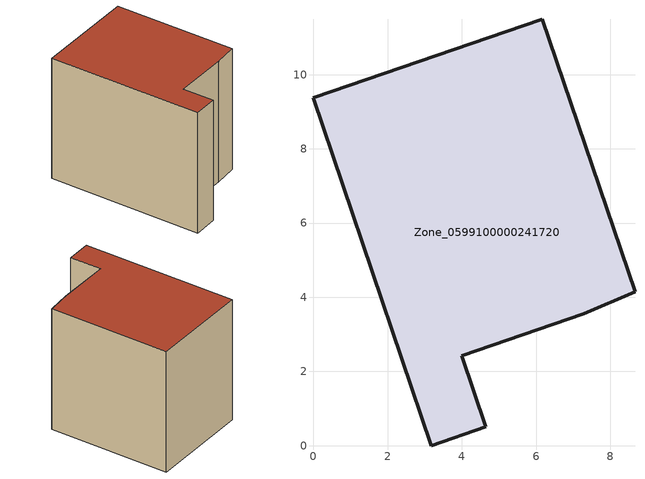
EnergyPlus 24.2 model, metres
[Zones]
Zone_0599100000241720
 floor ground (C_G): 6.17,11.49 8.66,4.14 7.29,3.55 3.99,2.42 4.65,0.51 3.17,0 0,9.38 z0
 wall outside (C_F): 3.17,0 4.65,0.51 3.99,2.42 7.29,3.55 8.66,4.14 6.17,11.49 0,9.38 3.17,0 z0:8
 roof outside (C_R): 8.66,4.14 6.17,11.49 0,9.38 3.17,0 4.65,0.51 3.99,2.42 7.29,3.55 z8
[BUILDING]
Pand.0599100000241720: North Axis=0; Terrain=City; Loads Convergence Tolerance Value=0.04; Temperature Convergence Tolerance Value=0.4; Solar Distribution=FullExterior; Maximum Number of Warmup Days=25; Minimum Number of Warmup Days=1
[Site:Location]
Rotterdam.The.Hague.AP_ZH_NLD Design_Conditions: Latitude=51.96; Longitude=4.45; Time Zone=1; Elevation=-4.5
[SITE:GROUNDTEMPERATURE:BUILDINGSURFACE]
18, 18, 18, 18, 18, 18, 18, 18, 18, 18, 18, 18
[MATERIAL] Thermal Absorptance=0.9; Solar Absorptance=0.7; Visible Absorptance=0.7
Name | Roughness | Thickness | Conductivity | Density | Specific Heat
G.TI.1946-1964 | MediumSmooth | 0.15 | 1 | 540 | 1210
F.TI.1946-1964 | Rough | 0.3 | 0.857143 | 1920 | 840
R.TI.1946-1964 | MediumRough | 0.2 | 0.277778 | 1500 | 1000
[CONSTRUCTION]
C_G: G.TI.1946-1964
C_F: F.TI.1946-1964
C_R: R.TI.1946-1964
[ZONE]
Zone_0599100000241720: Type=1; Multiplier=1; Ceiling Height=Autocalculate; Volume=Autocalculate; Floor Area=autocalculate; Part of Total Floor Area=Yes
[ZONEINFILTRATION:DESIGNFLOWRATE]
Infil_Zone_0599100000241720: Zone or ZoneList or Space or SpaceList=Zone_0599100000241720; Schedule=AlwaysOn; Design Flow Rate Calculation Method=Flow/Area; Flow Rate per Floor Area=0.003; Constant Term Coefficient=1; Temperature Term Coefficient=0; Velocity Term Coefficient=0; Velocity Squared Term Coefficient=0
[HVACTEMPLATE:ZONE:IDEALLOADSAIRSYSTEM]
Zone_0599100000241720: Maximum Heating Supply Air Temperature=50; Minimum Cooling Supply Air Temperature=13; Maximum Heating Supply Air Humidity Ratio=0.0156; Minimum Cooling Supply Air Humidity Ratio=0.0077; Heating Limit=NoLimit; Cooling Limit=NoLimit; Dehumidification Control Type=ConstantSensibleHeatRatio; Cooling Sensible Heat Ratio=0.7; Dehumidification Setpoint=60; Humidification Control Type=None; Humidification Setpoint=30; Outdoor Air Method=None; Outdoor Air Flow Rate per Person=0.00944; Outdoor Air Flow Rate per Zone Floor Area=0; Outdoor Air Flow Rate per Zone=0; Demand Controlled Ventilation Type=None; Outdoor Air Economizer Type=NoEconomizer; Heat Recovery Type=None; Sensible Heat Recovery Effectiveness=0.7; Latent Heat Recovery Effectiveness=0.65
[ZONECONTROL:THERMOSTAT]
ThermostatControl_Zone_0599100000241720: Zone or ZoneList=Zone_0599100000241720; Control Type Schedule=DualSetpointControlType; Control 1=Thermostat_Zone_0599100000241720; Temperature Difference Between Cutout And Setpoint=0
[THERMOSTATSETPOINT:DUALSETPOINT]
Thermostat_Zone_0599100000241720: Heating Setpoint Temperature Schedule=HeatingSetpoint_Zone_0599100000241720; Cooling Setpoint Temperature Schedule=CoolingSetpoint_Zone_0599100000241720
[SCHEDULE:COMPACT]
HeatingSetpoint_Zone_0599100000241720: Through: 12/31, For: AllDays, Until: 24:00, 21
CoolingSetpoint_Zone_0599100000241720: Through: 12/31, For: AllDays, Until: 24:00, 24
DualSetpointControlType: Through: 12/31, For: AllDays, Until: 24:00, 4
AlwaysOn: Through: 12/31, For: AllDays, Until: 24:00, 1
